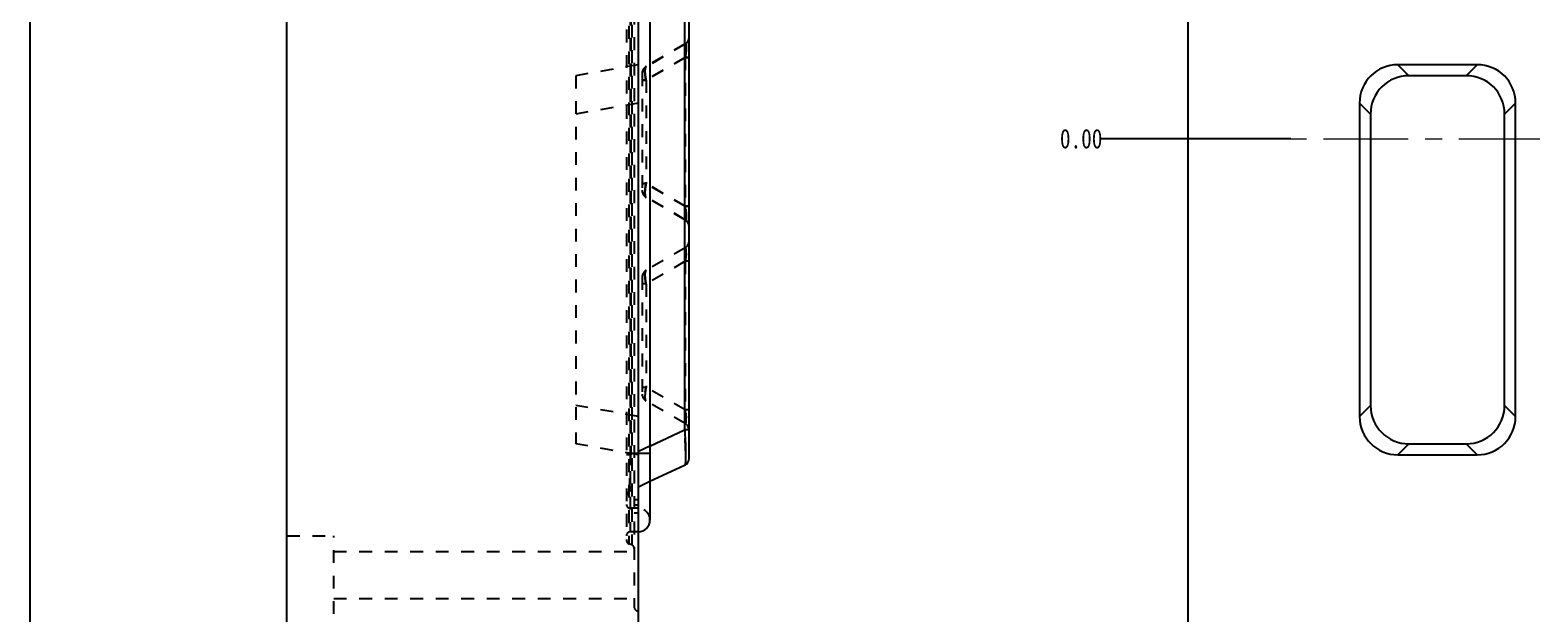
# Model space of a CAD drawing. Header units: millimetres. Extents: x -174 to 1895, y -261 to 458.
# Drawn here: x 915.7 to 1108.1, y 134.1 to 208.9 of the extents above; entities that cross this region are included whole.
import ezdxf

# ---------------------------------------------------------------- set-up
doc = ezdxf.new("R2010")
doc.units = ezdxf.units.MM
doc.header["$LTSCALE"] = 16.335
doc.header["$PDMODE"] = 3
doc.header["$PDSIZE"] = 0.3125
doc.linetypes.add('CENTER', pattern=[0.6, 0.375, -0.075, 0.075, -0.075])
doc.linetypes.add('HIDDEN', pattern=[0.2, 0.1, -0.1])
doc.layers.get('0').update_dxf_attribs({"linetype": 'CONTINUOUS'})
doc.layers.get('Defpoints').update_dxf_attribs({"linetype": 'CONTINUOUS'})
doc.layers.add('250', color=7, linetype='CONTINUOUS')
doc.layers.add('center', color=1, linetype='CENTER', lineweight=9)
doc.layers.add('dim', color=82, linetype='CONTINUOUS', lineweight=9)
doc.styles.get("Standard").update_dxf_attribs({"font": 'txt', "width": 0.8})
doc.dimstyles.get("Standard").update_dxf_attribs({"dimtxt": 0.15625, "dimasz": 0.1875, "dimexe": 0.125, "dimexo": 0.0625, "dimtad": 0, "dimtih": 1, "dimtoh": 1, "dimdsep": 46, "dimtxsty": 'Standard', "dimcen": 0.09, "dimadec": 0, "dimazin": 0, "dimtp": 0.01, "dimtm": 0.01, "dimtfac": 1, "dimtofl": 0, "dimtmove": 0, "dimatfit": 3, "dimfxl": 0, "dimtolj": 1, "dimarcsym": 0})

# ---------------------------------------------------------------- blocks, each defined once
blk = doc.blocks.new('*D69')
at = {"layer": 'Defpoints', "color": 0}
for p in [(1052.86, 267.5), (1085.16, 267.5), (1234.03, 195)]:
    blk.add_point(p, dxfattribs=at)
at = {"layer": 'dim', "color": 6, "lineweight": -2}
blk.add_line((1085.16, 267.5), (1052.86, 267.5), dxfattribs=at)
at = {"layer": 'dim', "color": 4, "insert": (1049.03, 267.5), "char_height": 2.5, "attachment_point": 5}
blk.add_mtext('\\A1;72.50', dxfattribs=at)
blk = doc.blocks.new('*D70')
at = {"layer": 'Defpoints', "color": 0}
for p in [(1052.86, 231.5), (1085.16, 231.5), (1234.03, 195)]:
    blk.add_point(p, dxfattribs=at)
at = {"layer": 'dim', "color": 6, "lineweight": -2}
blk.add_line((1085.16, 231.5), (1052.86, 231.5), dxfattribs=at)
at = {"layer": 'dim', "color": 4, "insert": (1049.03, 231.5), "char_height": 2.5, "attachment_point": 5}
blk.add_mtext('\\A1;36.50', dxfattribs=at)
blk = doc.blocks.new('*D71')
at = {"layer": 'Defpoints', "color": 0}
for p in [(1052.86, 195), (1077.21, 195), (1234.03, 195)]:
    blk.add_point(p, dxfattribs=at)
at = {"layer": 'dim', "color": 6, "lineweight": -2}
blk.add_line((1077.21, 195), (1052.86, 195), dxfattribs=at)
at = {"layer": 'dim', "color": 4, "insert": (1050.36, 195), "char_height": 2.5, "attachment_point": 5}
blk.add_mtext('\\A1;0.00', dxfattribs=at)
blk = doc.blocks.new('*D72')
at = {"layer": 'Defpoints', "color": 0}
for p in [(1089.03, 347.3), (1089.03, 235.75), (1234.03, 195)]:
    blk.add_point(p, dxfattribs=at)
at = {"layer": 'dim', "color": 6, "lineweight": -2}
blk.add_line((1089.03, 235.75), (1089.03, 347.3), dxfattribs=at)
at = {"layer": 'dim', "color": 4, "insert": (1089.03, 351.63), "char_height": 2.5, "attachment_point": 5, "rotation": 90}
blk.add_mtext('\\A1;145.00', dxfattribs=at)

msp = doc.modelspace()

# ---------------------------------------------------------------- linework, layer by layer
msp.add_lwpolyline([(915.665, 385.971), (1478.828, 385.971), (1478.828, -18.425), (915.665, -18.425)], close=True)
at = {"layer": '250', "color": 7, "linetype": 'Continuous'}
for p, q in [((948.59, 52.497), (948.59, 337.497)), ((993.59, 337.497), (993.59, 52.497)), ((1064.028, 305.497), (1064.028, 84.497)), ((995.1, 271.762), (995.1, 146.137)), ((1000.125, 154.043), (1000.125, 263.855)), ((999.545, 260.211), (999.545, 157.687)), ((1090.952, 204.497), (1092.362, 203.086)), ((1101.104, 204.497), (1090.952, 204.497)), ((1099.693, 203.086), (1101.104, 204.497)), ((1099.693, 203.086), (1092.362, 203.086)), ((1086.028, 199.573), (1086.028, 159.421)), ((1087.438, 198.162), (1086.028, 199.573)), ((1106.028, 199.573), (1104.617, 198.162)), ((1106.028, 159.421), (1106.028, 199.573)), ((1087.438, 198.162), (1087.438, 160.831)), ((1104.617, 160.831), (1104.617, 198.162)), ((1086.028, 159.421), (1087.438, 160.831)), ((1104.617, 160.831), (1106.028, 159.421)), ((995.1, 155.614), (999.545, 157.687)), ((1000.125, 157.687), (999.545, 157.687)), ((1092.362, 155.907), (1090.952, 154.497)), ((1092.362, 155.907), (1099.693, 155.907)), ((1101.104, 154.497), (1099.693, 155.907)), ((995.1, 154.679), (993.592, 154.679)), ((1090.952, 154.497), (1101.104, 154.497)), ((999.545, 153.133), (995.1, 151.06))]:
    msp.add_line(p, q, dxfattribs=at)
at = {"layer": '250', "color": 8, "linetype": 'HIDDEN'}
for p, q in [((993.09, 279.884), (993.09, 134.999)), ((992.085, 274.336), (992.085, 143.562)), ((992.401, 274.802), (992.401, 143.096)), ((992.774, 274.952), (992.774, 142.946)), ((992.587, 273.269), (992.587, 144.629)), ((992.665, 263.419), (992.665, 154.479)), ((999.622, 207.171), (994.597, 204.27)), ((999.622, 207.121), (994.597, 204.22)), ((993.59, 204.497), (985.59, 203.086)), ((999.622, 205.43), (994.597, 202.529)), ((999.622, 205.38), (994.597, 202.479)), ((999.622, 205.43), (999.622, 186.327)), ((1000.125, 205.43), (999.622, 205.43)), ((1000.125, 205.38), (999.622, 205.38)), ((985.59, 203.086), (985.59, 155.907)), ((994.095, 203.4), (994.095, 188.358)), ((994.597, 202.529), (994.095, 202.529)), ((994.597, 202.479), (994.095, 202.479)), ((994.597, 202.529), (994.597, 189.228)), ((993.59, 199.573), (985.59, 198.162)), ((994.597, 189.278), (994.095, 189.278)), ((994.597, 189.228), (994.095, 189.228)), ((999.622, 186.377), (994.597, 189.278)), ((999.622, 186.327), (994.597, 189.228)), ((999.622, 184.636), (994.597, 187.538)), ((999.622, 184.586), (994.597, 187.487)), ((1000.125, 186.377), (999.622, 186.377)), ((1000.125, 186.327), (999.622, 186.327)), ((999.622, 181.041), (994.597, 178.14)), ((999.622, 179.3), (994.597, 176.399)), ((999.622, 179.3), (999.622, 160.247)), ((1000.125, 179.3), (999.622, 179.3)), ((994.095, 177.27), (994.095, 162.278)), ((994.597, 176.399), (994.095, 176.399)), ((994.597, 176.399), (994.597, 163.148)), ((994.597, 163.148), (994.095, 163.148)), ((999.622, 160.247), (994.597, 163.148)), ((993.59, 159.421), (985.59, 160.831)), ((999.622, 158.506), (994.597, 161.408)), ((1000.125, 160.247), (999.622, 160.247)), ((993.59, 154.497), (985.59, 155.907)), ((999.545, 157.687), (999.55, 157.603)), ((993.592, 154.679), (992.085, 154.679)), ((992.665, 154.479), (992.085, 154.479)), ((995.1, 155.614), (992.665, 154.479)), ((995.1, 151.06), (992.665, 149.925)), ((993.59, 148.75), (993.09, 148.75)), ((993.592, 147.644), (992.587, 147.644)), ((993.59, 148.041), (993.09, 148.041)), ((993.59, 147.041), (993.09, 147.041)), ((993.592, 144.629), (992.587, 144.629)), ((948.59, 144.102), (954.59, 144.102)), ((954.59, 134.102), (954.59, 144.102)), ((992.774, 142.946), (992.401, 143.096)), ((954.59, 142.102), (993.09, 142.102)), ((954.59, 136.102), (993.09, 136.102))]:
    msp.add_line(p, q, dxfattribs=at)
for centre, radius, start, end in [((999.12, 208.041), 1.005, 300, 0), ((999.12, 207.991), 1.005, 300, 0), ((995.1, 203.4), 1.005, 120, 180), ((995.1, 203.349), 1.005, 120, 180), ((977.91, 208.763), 21.974, 351.14428, 351.46186), ((1007.275, 204.834), 12.895, 189.94544, 190.52299), ((1007.544, 204.934), 13.168, 190.17775, 190.52158), ((1007.549, 204.884), 13.173, 190.17601, 190.51966), ((1007.441, 186.886), 13.064, 169.44985, 169.79705), ((1007.441, 186.836), 13.064, 169.44985, 169.79705), ((995.1, 188.408), 1.005, 180, 240), ((995.1, 188.358), 1.005, 180, 240), ((984.538, 183.996), 15.271, 7.5336, 8.96859), ((984.554, 183.998), 15.255, 7.53552, 8.97189), ((984.538, 183.946), 15.271, 7.5336, 8.96859), ((984.554, 183.948), 15.255, 7.53552, 8.97189), ((999.12, 183.766), 1.005, 0, 60), ((999.12, 183.716), 1.005, 0, 60), ((999.12, 181.911), 1.005, 300, 0), ((995.1, 177.27), 1.005, 120, 180), ((1007.544, 178.804), 13.168, 190.17775, 190.52158), ((995.1, 162.278), 1.005, 180, 240), ((1007.441, 160.756), 13.064, 169.44985, 169.79705), ((984.538, 157.866), 15.271, 7.5336, 8.96859), ((984.554, 157.868), 15.255, 7.53552, 8.97189), ((999.12, 157.636), 1.005, 0, 60), ((993.09, 149.014), 1.005, 115, 180), ((992.587, 148.147), 0.502, 180, 270), ((993.592, 146.137), 1.508, 0, 90), ((992.587, 144.127), 0.502, 90, 180), ((992.587, 143.562), 0.502, 179.99869, 248.19832), ((992.587, 142.48), 0.502, 0.00202, 68.19881), ((993.592, 134.999), 0.502, 180, 269.70826)]:
    msp.add_arc(centre, radius, start, end, dxfattribs=at)
at = {"layer": '250', "color": 7, "linetype": 'Continuous'}
for centre, radius, start in [((999.12, 154.043), 1.005, 295), ((993.592, 146.137), 1.508, 270)]:
    msp.add_arc(centre, radius, start, 0, dxfattribs=at)
for centre, major_axis, start_param, end_param in [((1091.105, 199.42), (-3.644, 3.644), -0.770319, 0.770319), ((1100.951, 199.42), (3.644, 3.644), -0.770319, 0.770319), ((1092.515, 198.009), (3.644, -3.644), 2.3712736, 3.9119117), ((1099.54, 198.009), (-3.644, -3.644), 2.3712736, 3.9119117), ((1092.515, 160.984), (3.644, 3.644), 2.3712736, 3.9119117), ((1099.54, 160.984), (-3.644, 3.644), 2.3712736, 3.9119117), ((1091.105, 159.574), (3.644, 3.644), -3.9119117, -2.3712736), ((1100.951, 159.574), (3.644, -3.644), -0.770319, 0.770319)]:
    msp.add_ellipse(centre, major_axis=major_axis, ratio=0.9702875, start_param=start_param, end_param=end_param, dxfattribs=at)
at = {"layer": '250', "color": 8, "linetype": 'HIDDEN'}
for points, knots in [([(999.622, 205.43), (999.641, 205.549), (999.676, 205.786), (999.717, 206.134), (999.746, 206.459), (999.758, 206.737), (999.751, 206.956), (999.73, 207.092), (999.688, 207.185), (999.637, 207.18), (999.622, 207.171)], [0, 0, 0, 0, 0.1982104, 0.3935783, 0.5769496, 0.7348256, 0.8544908, 0.9309695, 0.9712153, 1, 1, 1, 1]), ([(999.622, 207.171), (999.627, 207.174), (999.645, 207.183), (999.669, 207.18), (999.68, 207.172)], [0, 0, 0, 0, 0.2825489, 1, 1, 1, 1]), ([(999.622, 207.171), (999.627, 207.174), (999.645, 207.183), (999.669, 207.18), (999.68, 207.172)], [0, 0, 0, 0, 0.2825509, 1, 1, 1, 1]), ([(999.622, 205.38), (999.641, 205.499), (999.676, 205.736), (999.717, 206.083), (999.746, 206.409), (999.758, 206.687), (999.751, 206.906), (999.73, 207.041), (999.688, 207.135), (999.637, 207.13), (999.622, 207.121)], [0, 0, 0, 0, 0.1982104, 0.3935783, 0.5769496, 0.7348256, 0.8544908, 0.9309695, 0.9712153, 1, 1, 1, 1]), ([(999.742, 206.426), (999.737, 206.347), (999.708, 206.014), (999.661, 205.682), (999.622, 205.43)], [0, 0, 0, 0, 0.2377211, 1, 1, 1, 1]), ([(999.742, 206.426), (999.737, 206.347), (999.708, 206.014), (999.661, 205.682), (999.622, 205.43)], [0, 0, 0, 0, 0.2377223, 1, 1, 1, 1]), ([(999.742, 206.376), (999.737, 206.297), (999.708, 205.963), (999.661, 205.632), (999.622, 205.38)], [0, 0, 0, 0, 0.2377223, 1, 1, 1, 1]), ([(999.68, 207.172), (999.702, 207.155), (999.732, 207.078), (999.753, 206.928), (999.757, 206.7), (999.749, 206.525), (999.742, 206.426)], [0, 0, 0, 0, 0.1066509, 0.3049622, 0.6078977, 1, 1, 1, 1]), ([(999.68, 207.172), (999.702, 207.155), (999.732, 207.078), (999.753, 206.928), (999.757, 206.7), (999.749, 206.525), (999.742, 206.426)], [0, 0, 0, 0, 0.1066514, 0.304966, 0.6079012, 1, 1, 1, 1]), ([(994.597, 204.27), (994.573, 204.256), (994.529, 204.197), (994.47, 204.008), (994.452, 203.651), (994.494, 203.13), (994.558, 202.739), (994.597, 202.529)], [0, 0, 0, 0, 0.0470841, 0.1172099, 0.3341145, 0.6397309, 1, 1, 1, 1]), ([(994.597, 204.22), (994.573, 204.206), (994.529, 204.146), (994.47, 203.957), (994.452, 203.601), (994.494, 203.08), (994.558, 202.689), (994.597, 202.479)], [0, 0, 0, 0, 0.0470841, 0.1172099, 0.3341145, 0.6397309, 1, 1, 1, 1]), ([(994.462, 203.706), (994.462, 203.744), (994.465, 203.872), (994.476, 204.001), (994.498, 204.089)], [0, 0, 0, 0, 0.292592, 1, 1, 1, 1]), ([(994.462, 203.706), (994.462, 203.744), (994.465, 203.872), (994.476, 204.001), (994.498, 204.089)], [0, 0, 0, 0, 0.2925913, 1, 1, 1, 1]), ([(994.462, 203.656), (994.462, 203.693), (994.465, 203.822), (994.476, 203.951), (994.498, 204.039)], [0, 0, 0, 0, 0.292592, 1, 1, 1, 1]), ([(994.498, 204.039), (994.508, 204.08), (994.529, 204.146), (994.573, 204.206), (994.597, 204.22)], [0, 0, 0, 0, 0.5981527, 1, 1, 1, 1]), ([(994.498, 204.089), (994.501, 204.1), (994.512, 204.14), (994.526, 204.178), (994.54, 204.204)], [0, 0, 0, 0, 0.2831568, 1, 1, 1, 1]), ([(994.498, 204.089), (994.501, 204.1), (994.512, 204.14), (994.526, 204.178), (994.54, 204.204)], [0, 0, 0, 0, 0.2831539, 1, 1, 1, 1]), ([(994.54, 204.204), (994.544, 204.212), (994.559, 204.237), (994.579, 204.26), (994.597, 204.27)], [0, 0, 0, 0, 0.2919659, 1, 1, 1, 1]), ([(994.498, 203.165), (994.493, 203.214), (994.473, 203.393), (994.462, 203.574), (994.462, 203.706)], [0, 0, 0, 0, 0.2720031, 1, 1, 1, 1]), ([(994.498, 203.165), (994.493, 203.214), (994.473, 203.393), (994.462, 203.574), (994.462, 203.706)], [0, 0, 0, 0, 0.2720023, 1, 1, 1, 1]), ([(994.498, 203.114), (994.493, 203.163), (994.473, 203.343), (994.462, 203.524), (994.462, 203.656)], [0, 0, 0, 0, 0.2720031, 1, 1, 1, 1]), ([(994.583, 202.607), (994.575, 202.655), (994.542, 202.84), (994.515, 203.026), (994.498, 203.165)], [0, 0, 0, 0, 0.2572707, 1, 1, 1, 1]), ([(994.583, 202.607), (994.575, 202.655), (994.542, 202.84), (994.515, 203.026), (994.498, 203.165)], [0, 0, 0, 0, 0.2572707, 1, 1, 1, 1]), ([(994.583, 202.557), (994.575, 202.604), (994.542, 202.79), (994.515, 202.976), (994.498, 203.114)], [0, 0, 0, 0, 0.2572707, 1, 1, 1, 1]), ([(994.597, 189.278), (994.558, 189.068), (994.494, 188.677), (994.452, 188.156), (994.47, 187.8), (994.529, 187.611), (994.573, 187.552), (994.597, 187.538)], [0, 0, 0, 0, 0.3602823, 0.6658596, 0.8826978, 0.9528431, 1, 1, 1, 1]), ([(994.597, 189.228), (994.558, 189.018), (994.494, 188.627), (994.452, 188.106), (994.47, 187.75), (994.529, 187.561), (994.573, 187.501), (994.597, 187.487)], [0, 0, 0, 0, 0.3602795, 0.665853, 0.8826897, 0.9528374, 1, 1, 1, 1]), ([(994.498, 188.643), (994.504, 188.688), (994.527, 188.875), (994.558, 189.06), (994.583, 189.2)], [0, 0, 0, 0, 0.2410531, 1, 1, 1, 1]), ([(994.498, 188.593), (994.504, 188.638), (994.527, 188.824), (994.558, 189.01), (994.583, 189.15)], [0, 0, 0, 0, 0.2410531, 1, 1, 1, 1]), ([(994.54, 187.553), (994.514, 187.601), (994.479, 187.732), (994.448, 188.08), (994.473, 188.377), (994.498, 188.593)], [0, 0, 0, 0, 0.155746, 0.3789842, 1, 1, 1, 1]), ([(994.597, 187.487), (994.592, 187.49), (994.568, 187.508), (994.551, 187.533), (994.54, 187.553)], [0, 0, 0, 0, 0.213873, 1, 1, 1, 1]), ([(999.622, 184.636), (999.631, 184.632), (999.648, 184.624), (999.678, 184.63), (999.701, 184.656), (999.73, 184.721), (999.751, 184.855), (999.757, 185.069), (999.747, 185.349), (999.718, 185.674), (999.676, 186.022), (999.641, 186.258), (999.622, 186.377)], [0, 0, 0, 0, 0.0157162, 0.0297195, 0.0466475, 0.070547, 0.1468749, 0.2662226, 0.4237803, 0.6068657, 0.8020437, 1, 1, 1, 1]), ([(999.622, 184.636), (999.631, 184.632), (999.648, 184.624), (999.678, 184.63), (999.701, 184.656), (999.73, 184.721), (999.751, 184.855), (999.757, 185.069), (999.747, 185.349), (999.718, 185.674), (999.676, 186.022), (999.641, 186.258), (999.622, 186.377)], [0, 0, 0, 0, 0.0157162, 0.0297195, 0.0466475, 0.070547, 0.1468749, 0.2662226, 0.4237803, 0.6068657, 0.8020437, 1, 1, 1, 1]), ([(999.622, 184.586), (999.631, 184.581), (999.648, 184.574), (999.678, 184.58), (999.701, 184.606), (999.73, 184.671), (999.751, 184.805), (999.757, 185.019), (999.747, 185.299), (999.718, 185.623), (999.676, 185.971), (999.641, 186.208), (999.622, 186.327)], [0, 0, 0, 0, 0.0157162, 0.0297195, 0.0466475, 0.070547, 0.1468749, 0.2662226, 0.4237803, 0.6068657, 0.8020437, 1, 1, 1, 1]), ([(999.677, 185.999), (999.684, 185.946), (999.709, 185.741), (999.73, 185.536), (999.741, 185.384)], [0, 0, 0, 0, 0.2586251, 1, 1, 1, 1]), ([(999.677, 185.999), (999.684, 185.946), (999.709, 185.741), (999.73, 185.536), (999.741, 185.384)], [0, 0, 0, 0, 0.2586261, 1, 1, 1, 1]), ([(999.677, 185.948), (999.684, 185.895), (999.709, 185.691), (999.73, 185.486), (999.741, 185.333)], [0, 0, 0, 0, 0.2586261, 1, 1, 1, 1]), ([(999.677, 185.948), (999.684, 185.895), (999.709, 185.691), (999.73, 185.486), (999.741, 185.333)], [0, 0, 0, 0, 0.2586251, 1, 1, 1, 1]), ([(999.741, 185.333), (999.748, 185.234), (999.757, 185.058), (999.753, 184.83), (999.734, 184.679), (999.703, 184.602), (999.681, 184.586)], [0, 0, 0, 0, 0.3917902, 0.6948154, 0.8934389, 1, 1, 1, 1]), ([(999.681, 184.586), (999.669, 184.577), (999.645, 184.574), (999.627, 184.583), (999.622, 184.586)], [0, 0, 0, 0, 0.7196419, 1, 1, 1, 1]), ([(999.622, 179.3), (999.641, 179.419), (999.676, 179.656), (999.717, 180.004), (999.746, 180.329), (999.758, 180.607), (999.751, 180.826), (999.73, 180.962), (999.688, 181.055), (999.637, 181.05), (999.622, 181.041)], [0, 0, 0, 0, 0.1982104, 0.3935783, 0.5769496, 0.7348256, 0.8544908, 0.9309695, 0.9712153, 1, 1, 1, 1]), ([(999.742, 180.296), (999.737, 180.217), (999.708, 179.884), (999.661, 179.552), (999.622, 179.3)], [0, 0, 0, 0, 0.2377211, 1, 1, 1, 1]), ([(999.742, 180.296), (999.737, 180.217), (999.708, 179.884), (999.661, 179.552), (999.622, 179.3)], [0, 0, 0, 0, 0.2377223, 1, 1, 1, 1]), ([(994.597, 178.14), (994.573, 178.126), (994.529, 178.067), (994.47, 177.878), (994.452, 177.521), (994.494, 177), (994.558, 176.609), (994.597, 176.399)], [0, 0, 0, 0, 0.0470841, 0.1172099, 0.3341145, 0.6397309, 1, 1, 1, 1]), ([(994.462, 177.576), (994.462, 177.614), (994.465, 177.742), (994.476, 177.871), (994.498, 177.959)], [0, 0, 0, 0, 0.2925913, 1, 1, 1, 1]), ([(994.462, 177.576), (994.462, 177.614), (994.465, 177.742), (994.476, 177.871), (994.498, 177.959)], [0, 0, 0, 0, 0.292592, 1, 1, 1, 1]), ([(994.498, 177.035), (994.493, 177.084), (994.473, 177.263), (994.462, 177.444), (994.462, 177.576)], [0, 0, 0, 0, 0.2720023, 1, 1, 1, 1]), ([(994.498, 177.035), (994.493, 177.084), (994.473, 177.263), (994.462, 177.444), (994.462, 177.576)], [0, 0, 0, 0, 0.2720031, 1, 1, 1, 1]), ([(994.498, 177.959), (994.508, 178), (994.529, 178.066), (994.573, 178.126), (994.597, 178.14)], [0, 0, 0, 0, 0.5981506, 1, 1, 1, 1]), ([(994.583, 176.477), (994.575, 176.525), (994.542, 176.71), (994.515, 176.896), (994.498, 177.035)], [0, 0, 0, 0, 0.2572707, 1, 1, 1, 1]), ([(994.583, 176.477), (994.575, 176.525), (994.542, 176.71), (994.515, 176.896), (994.498, 177.035)], [0, 0, 0, 0, 0.2572707, 1, 1, 1, 1]), ([(994.597, 163.148), (994.558, 162.938), (994.494, 162.547), (994.452, 162.026), (994.47, 161.67), (994.529, 161.481), (994.573, 161.422), (994.597, 161.408)], [0, 0, 0, 0, 0.3602795, 0.665853, 0.8826897, 0.9528374, 1, 1, 1, 1]), ([(994.498, 162.513), (994.504, 162.558), (994.527, 162.745), (994.558, 162.93), (994.583, 163.07)], [0, 0, 0, 0, 0.2410531, 1, 1, 1, 1]), ([(994.498, 162.513), (994.504, 162.558), (994.527, 162.745), (994.558, 162.93), (994.583, 163.07)], [0, 0, 0, 0, 0.241056, 1, 1, 1, 1]), ([(999.622, 158.506), (999.631, 158.502), (999.648, 158.494), (999.678, 158.5), (999.701, 158.526), (999.73, 158.591), (999.751, 158.725), (999.757, 158.939), (999.747, 159.219), (999.718, 159.544), (999.676, 159.892), (999.641, 160.128), (999.622, 160.247)], [0, 0, 0, 0, 0.0157108, 0.0297115, 0.0466396, 0.07054, 0.1468674, 0.2662141, 0.4237727, 0.6068606, 0.8020412, 1, 1, 1, 1]), ([(999.622, 158.506), (999.631, 158.502), (999.648, 158.494), (999.678, 158.5), (999.701, 158.526), (999.73, 158.591), (999.751, 158.725), (999.757, 158.939), (999.747, 159.219), (999.718, 159.544), (999.676, 159.892), (999.641, 160.128), (999.622, 160.247)], [0, 0, 0, 0, 0.0157108, 0.0297115, 0.0466396, 0.07054, 0.1468674, 0.2662141, 0.4237727, 0.6068606, 0.8020412, 1, 1, 1, 1]), ([(999.622, 158.506), (999.631, 158.502), (999.648, 158.494), (999.678, 158.5), (999.701, 158.526), (999.73, 158.591), (999.751, 158.725), (999.757, 158.939), (999.747, 159.219), (999.718, 159.544), (999.676, 159.892), (999.641, 160.128), (999.622, 160.247)], [0, 0, 0, 0, 0.0157108, 0.0297115, 0.0466396, 0.07054, 0.1468674, 0.2662141, 0.4237727, 0.6068606, 0.8020412, 1, 1, 1, 1]), ([(999.622, 158.506), (999.631, 158.502), (999.648, 158.494), (999.678, 158.5), (999.701, 158.526), (999.73, 158.591), (999.751, 158.725), (999.757, 158.939), (999.747, 159.219), (999.718, 159.544), (999.676, 159.892), (999.641, 160.128), (999.622, 160.247)], [0, 0, 0, 0, 0.0157108, 0.0297115, 0.0466396, 0.07054, 0.1468674, 0.2662141, 0.4237727, 0.6068606, 0.8020412, 1, 1, 1, 1]), ([(999.677, 159.869), (999.684, 159.816), (999.709, 159.611), (999.73, 159.406), (999.741, 159.254)], [0, 0, 0, 0, 0.2586251, 1, 1, 1, 1]), ([(999.677, 159.869), (999.684, 159.816), (999.709, 159.611), (999.73, 159.406), (999.741, 159.254)], [0, 0, 0, 0, 0.2586261, 1, 1, 1, 1]), ([(999.668, 154.993), (999.667, 155.052), (999.66, 155.373), (999.641, 155.977), (999.598, 156.816), (999.563, 157.393), (999.545, 157.687)], [0, 0, 0, 0, 0.0656007, 0.3569107, 0.672518, 1, 1, 1, 1]), ([(992.665, 149.925), (992.656, 149.921), (992.635, 149.926), (992.621, 149.949), (992.601, 149.992), (992.582, 150.074), (992.565, 150.205), (992.552, 150.381), (992.542, 150.6), (992.537, 150.863), (992.534, 151.29), (992.542, 151.903), (992.576, 153.012), (992.624, 153.882), (992.665, 154.479)], [0, 0, 0, 0, 0.0063896, 0.0111536, 0.0177251, 0.0371691, 0.065856, 0.1041593, 0.1520213, 0.2093118, 0.2755221, 0.4307897, 0.6094554, 1, 1, 1, 1]), ([(999.668, 154.993), (999.674, 154.665), (999.675, 154.127), (999.655, 153.587), (999.625, 153.378)], [0, 0, 0, 0, 0.6080485, 1, 1, 1, 1])]:
    msp.add_open_spline(points, degree=3, knots=knots, dxfattribs=at)
at = {"layer": '250', "color": 7, "linetype": 'Continuous'}
for points, knots in [([(999.545, 157.687), (999.56, 157.448), (999.614, 156.551), (999.656, 155.653), (999.668, 154.993)], [0, 0, 0, 0, 0.2659705, 1, 1, 1, 1]), ([(999.668, 154.993), (999.673, 154.736), (999.675, 154.372), (999.666, 153.921), (999.653, 153.657), (999.636, 153.448), (999.612, 153.29), (999.586, 153.193), (999.561, 153.14), (999.545, 153.133)], [0, 0, 0, 0, 0.4110021, 0.5796057, 0.7205521, 0.8330064, 0.9164602, 0.9713475, 1, 1, 1, 1])]:
    msp.add_open_spline(points, degree=3, knots=knots, dxfattribs=at)
at = {"layer": 'center', "color": 1, "linetype": 'CENTER', "ltscale": 1.772635}
msp.add_line((1064.028, 194.997), (1404.028, 194.997), dxfattribs=at)

# ---------------------------------------------------------------- dimensions: what is measured, and where the dimension line sits
at = {"layer": 'dim'}
for feature_location, offset, dtype, origin, picture, middle in [((1089.028, 235.75), (0, 111.548), 1, (1234.028, 194.997), '*D72', (1089.028, 351.632)), ((1085.162, 267.497), (-32.301, 0), 0, (1234.028, 194.997), '*D69', (1049.027, 267.497)), ((1085.162, 231.497), (-32.301, 0), 0, (1234.028, 194.997), '*D70', (1049.027, 231.497)), ((1077.207127149, 194.996731306), (-24.346805427, 0), 0, (1234.027615398, 194.996731306), '*D71', (1050.360321722, 194.996731306))]:
    dim = msp.add_ordinate_dim(feature_location=feature_location, offset=offset, dtype=dtype, origin=origin, dimstyle='Standard', override={"dimtxt": 2.5, "dimasz": 2, "dimexe": 0, "dimexo": 0, "dimgap": 0, "dimtih": 0, "dimtoh": 0, "dimzin": 0, "dimcen": 0, "dimclrd": 6, "dimclre": 6, "dimclrt": 4, "dimtp": 0, "dimtm": 0, "dimtzin": 0}, dxfattribs=at)
    dim.commit()
    dim.dimension.update_dxf_attribs({"geometry": picture, "text_midpoint": middle})

doc.saveas('drawing.dxf')
